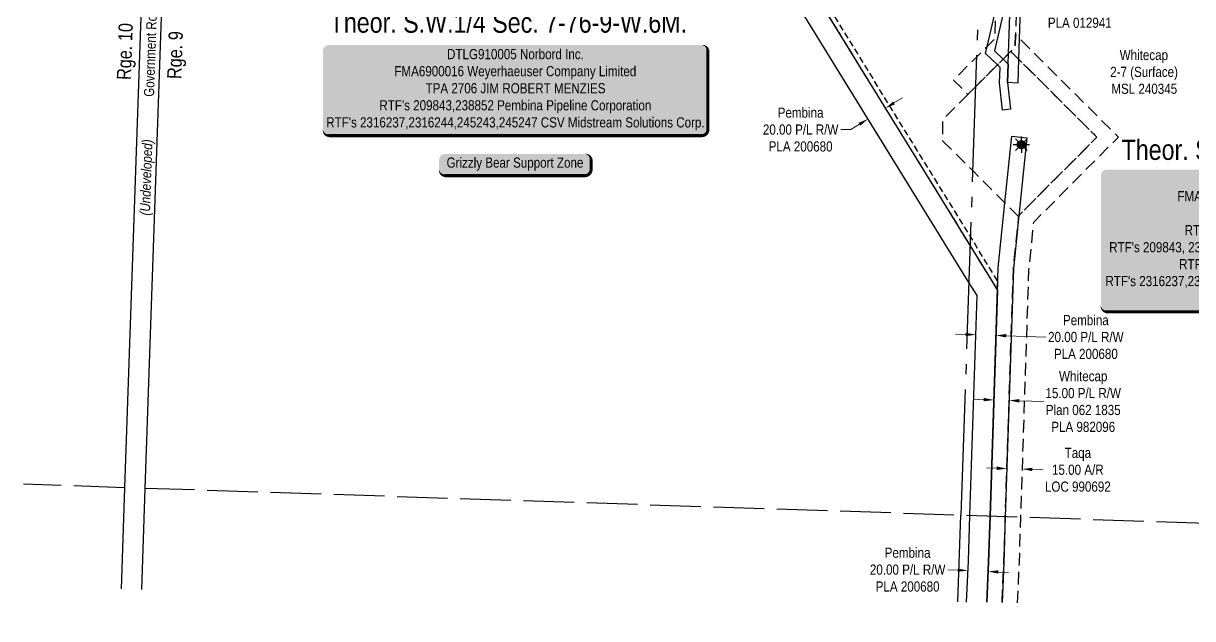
# Model space of a CAD drawing. Extents: x 347027 to 352250, y 6156875 to 6165050.
# Drawn here: x 348756 to 349910, y 6159941 to 6160529 of the extents above; entities that cross this region are included whole.
import ezdxf
from ezdxf.enums import TextEntityAlignment as Align

# ---------------------------------------------------------------- set-up
doc = ezdxf.new("R2010")
doc.units = 0
doc.header["$LTSCALE"] = 5
doc.header["$PDSIZE"] = 20
for name, pattern in [('foc-ACCESSROAD', [3.75, 2.5, -1.25]), ('foc-QUARTERLINE', [33, 25, -3, 2, -3]), ('foc-UNSURVEYED', [12.5, 10, -2.5]), ('HIDDEN2', [1.875, 1.25, -0.625])]:
    doc.linetypes.add(name, pattern=pattern)
doc.layers.get('Defpoints').update_dxf_attribs({"color": 9})
for name, color, linetype in [('AS-SURFACE IMPACT', 7, 'Continuous'), ('AS-WILDLIFE-BLOCK', 131, 'Continuous'), ('C-SYMBOL', 7, 'Continuous'), ('D-TXT', 6, 'Continuous'), ('F-AR', 190, 'foc-ACCESSROAD'), ('F-RW', 190, 'Continuous'), ('F-WS', 190, 'foc-ACCESSROAD'), ('F-WS-S', 190, 'Continuous'), ('L-QSEC', 8, 'foc-QUARTERLINE'), ('L-ROAD-T', 7, 'Continuous'), ('L-SEC', 7, 'Continuous'), ('L-USEC', 7, 'foc-UNSURVEYED'), ('T-EXISTING TFA', 220, 'HIDDEN2')]:
    doc.layers.add(name, color=color, linetype=linetype)
for name, color, linetype, lineweight in [('F-RW-T', 190, 'Continuous', 9), ('F-WS-T', 190, 'Continuous', 9), ('T-TEXT', 48, 'Continuous', 18)]:
    doc.layers.add(name, color=color, linetype=linetype, lineweight=lineweight)
doc.styles.add('175L', font='ARIALN.TTF', dxfattribs={"height": 20})
doc.styles.add('80', font='ARIALN.TTF', dxfattribs={"height": 10})
doc.styles.add('80CG', font='ARIALN.TTF', dxfattribs={"height": 10})
doc.styles.add('80L', font='ARIALN.TTF', dxfattribs={"height": 10})
doc.styles.add('80LS', font='ARIALNI.TTF', dxfattribs={"height": 10})
doc.dimstyles.new('Compass 5 000', dxfattribs={"dimscale": 5, "dimtxt": 9, "dimasz": 2, "dimexe": 0.2, "dimexo": 0.0625, "dimgap": 0.5, "dimtad": 0, "dimtih": 1, "dimtoh": 1, "dimzin": 0, "dimdsep": 46, "dimtxsty": '80CG', "dimcen": 0.1, "dimse1": 1, "dimse2": 1, "dimclrd": 256, "dimclrt": 256, "dimaunit": 1, "dimadec": 4, "dimazin": 0, "dimtfac": 0.06, "dimtofl": 0, "dimtmove": 0, "dimatfit": 1, "dimfxl": 0.2, "dimtolj": 1, "dimtzin": 0, "dimlwd": -1, "dimarcsym": 0})

# ---------------------------------------------------------------- blocks, each defined once
blk = doc.blocks.new('*U26')
h = blk.add_hatch(color=255)
edge = h.paths.add_edge_path()
edge.add_line((-184, -45.5), (184, -45.5))
edge.add_arc((184, -39.5), 6, 270, 360)
edge.add_line((190, -39.5), (190, 38))
edge.add_arc((184, 38), 6, 0, 90)
edge.add_line((184, 44), (-184, 44))
edge.add_arc((-184, 38), 6, 90, 180)
edge.add_line((-190, 38), (-190, -39.5))
edge.add_arc((-184, -39.5), 6, 180, 270)
at = {"color": 44, "flags": 128}
blk.add_lwpolyline([(-184, -45.5, 3, 3, 0), (184, -45.5, 3, 3, 0.414214), (190, -39.5, 3, 3, 0), (190, 38, 3, 0, 0.414214), (184, 44, 0, 0, 0), (-184, 44, 0, 0, 0.414214), (-190, 38, 0, 0, 0), (-190, -39.5, 0, 3, 0.414214)], format="xyseb", close=True, dxfattribs=at)
at = {"color": 44, "style": '80'}
blk.add_attdef('ENTER_TEXT_001', (-36, -5), '', height=10, dxfattribs=at)
blk = doc.blocks.new('*U27')
h = blk.add_hatch(color=255)
edge = h.paths.add_edge_path()
edge.add_line((-189, -71), (189, -71))
edge.add_arc((189, -65), 6, 270, 360)
edge.add_line((195, -65), (195, 63.5))
edge.add_arc((189, 63.5), 6, 0, 90)
edge.add_line((189, 69.5), (-189, 69.5))
edge.add_arc((-189, 63.5), 6, 90, 180)
edge.add_line((-195, 63.5), (-195, -65))
edge.add_arc((-189, -65), 6, 180, 270)
at = {"color": 44, "flags": 128}
blk.add_lwpolyline([(-189, -71, 3, 3, 0), (189, -71, 3, 3, 0.414214), (195, -65, 3, 3, 0), (195, 63.5, 3, 0, 0.414214), (189, 69.5, 0, 0, 0), (-189, 69.5, 0, 0, 0.414214), (-195, 63.5, 0, 0, 0), (-195, -65, 0, 3, 0.414214)], format="xyseb", close=True, dxfattribs=at)
at = {"color": 44, "style": '80'}
blk.add_attdef('ENTER_TEXT_001', (-36, -5), '', height=10, dxfattribs=at)
blk = doc.blocks.new('*U37')
h = blk.add_hatch(color=255)
edge = h.paths.add_edge_path()
edge.add_line((-69, -11.5), (69, -11.5))
edge.add_arc((69, -5.5), 6, 270, 360)
edge.add_line((75, -5.5), (75, 4))
edge.add_arc((69, 4), 6, 0, 90)
edge.add_line((69, 10), (-69, 10))
edge.add_arc((-69, 4), 6, 90, 180)
edge.add_line((-75, 4), (-75, -5.5))
edge.add_arc((-69, -5.5), 6, 180, 270)
at = {"color": 131, "flags": 128}
blk.add_lwpolyline([(-69, -11.5, 3, 3, 0), (69, -11.5, 3, 3, 0.414214), (75, -5.5, 3, 3, 0), (75, 4, 3, 0, 0.414214), (69, 10, 0, 0, 0), (-69, 10, 0, 0, 0.414214), (-75, 4, 0, 0, 0), (-75, -5.5, 0, 3, 0.414214)], format="xyseb", close=True, dxfattribs=at)
at = {"color": 131, "style": '80'}
blk.add_attdef('ENTER_TEXT_001', (-36, -5), '', height=10, dxfattribs=at)
blk = doc.blocks.new('*D60')
at = {"layer": 'Defpoints', "color": 0, "transparency": 16777216}
for p in [(349727.4, 6160098.8), (349742.4, 6160098.3), (349742.1, 6160089)]:
    blk.add_point(p, dxfattribs=at)
at = {"layer": 'F-RW-T', "transparency": 16777216}
for p, q in [((349717.1, 6160089.8), (349707.1, 6160090.1)), ((349752.1, 6160088.7), (349762.8, 6160088.3))]:
    blk.add_line(p, q, dxfattribs=at)
for points in [[(349717.1, 6160091.5), (349717, 6160088.1), (349727.1, 6160089.5)], [(349752.1, 6160090.3), (349752, 6160087), (349742.1, 6160089)]]:
    blk.add_solid(points, dxfattribs=at)
at = {"layer": 'F-RW-T', "transparency": 16777216, "insert": (349797.1, 6160088.3), "char_height": 10, "attachment_point": 5, "style": '80CG'}
blk.add_mtext('\\A1;Taqa\\P15.00 A/R\\PLOC 990692', dxfattribs=at)
blk = doc.blocks.new('*D61')
at = {"layer": 'Defpoints', "color": 0, "transparency": 16777216}
for p in [(349688.3, 6159981.1), (349688.7, 6159988.8), (349708.3, 6159980.2)]:
    blk.add_point(p, dxfattribs=at)
at = {"layer": 'F-RW-T', "transparency": 16777216}
for p, q in [((349678.7, 6159989.3), (349668.7, 6159989.7)), ((349718.6, 6159987.4), (349728.6, 6159987))]:
    blk.add_line(p, q, dxfattribs=at)
for points in [[(349678.7, 6159990.9), (349678.6, 6159987.6), (349688.7, 6159988.8)], [(349718.7, 6159989.1), (349718.6, 6159985.8), (349708.6, 6159987.9)]]:
    blk.add_solid(points, dxfattribs=at)
at = {"layer": 'F-RW-T', "transparency": 16777216, "insert": (349629.1, 6159989.7), "char_height": 10, "attachment_point": 5, "style": '80CG'}
blk.add_mtext('\\A1;Pembina\\P20.00 P/L R/W\\PPLA 200680', dxfattribs=at)
blk = doc.blocks.new('*D62')
at = {"layer": 'Defpoints', "color": 0, "transparency": 16777216}
for p in [(349696.7, 6160232.5), (349716.3, 6160220.9), (349716.7, 6160231.8)]:
    blk.add_point(p, dxfattribs=at)
at = {"layer": 'F-RW-T', "transparency": 16777216}
for p, q in [((349686.3, 6160221.9), (349676.3, 6160222.2)), ((349726.3, 6160220.6), (349765.5, 6160219.3))]:
    blk.add_line(p, q, dxfattribs=at)
for points in [[(349686.4, 6160223.6), (349686.3, 6160220.2), (349696.3, 6160221.6)], [(349726.4, 6160222.3), (349726.3, 6160218.9), (349716.3, 6160220.9)]]:
    blk.add_solid(points, dxfattribs=at)
at = {"layer": 'F-RW-T', "transparency": 16777216, "insert": (349805, 6160219.3), "char_height": 10, "attachment_point": 5, "style": '80CG'}
blk.add_mtext('\\A1;Pembina\\P20.00 P/L R/W\\PPLA 200680', dxfattribs=at)
blk = doc.blocks.new('*D64')
at = {"layer": 'Defpoints', "color": 0, "transparency": 16777216}
for p in [(349714.3, 6160159.4), (349729.3, 6160158.9), (349729.3, 6160156.7)]:
    blk.add_point(p, dxfattribs=at)
at = {"layer": 'F-RW-T', "transparency": 16777216}
for p, q in [((349704.3, 6160157.5), (349694.3, 6160157.9)), ((349739.3, 6160156.4), (349763.4, 6160155.6))]:
    blk.add_line(p, q, dxfattribs=at)
for points in [[(349704.3, 6160159.2), (349704.2, 6160155.9), (349714.3, 6160157.2)], [(349739.3, 6160158.1), (349739.2, 6160154.7), (349729.3, 6160156.7)]]:
    blk.add_solid(points, dxfattribs=at)
at = {"layer": 'F-RW-T', "transparency": 16777216, "insert": (349802.4, 6160155.6), "char_height": 10, "attachment_point": 5, "style": '80CG'}
blk.add_mtext('\\A1;Whitecap\\P15.00 P/L R/W\\PPlan 062 1835\\PPLA 982096', dxfattribs=at)
blk = doc.blocks.new('*D68')
at = {"layer": 'Defpoints', "color": 0, "transparency": 16777216}
for p in [(349721.3, 6160691.5), (349729.3, 6160691.2), (349724.7, 6160555.7)]:
    blk.add_point(p, dxfattribs=at)
at = {"layer": 'F-RW-T', "transparency": 16777216}
for p, q in [((349706.7, 6160556.3), (349696.7, 6160556.7)), ((349734.7, 6160555.4), (349760.2, 6160554.5))]:
    blk.add_line(p, q, dxfattribs=at)
for points in [[(349706.8, 6160558), (349706.7, 6160554.7), (349716.7, 6160556)], [(349734.8, 6160557), (349734.7, 6160553.7), (349724.7, 6160555.7)]]:
    blk.add_solid(points, dxfattribs=at)
at = {"layer": 'F-RW-T', "transparency": 16777216, "insert": (349799, 6160554.5), "char_height": 10, "attachment_point": 5, "style": '80CG'}
blk.add_mtext('\\A1;Taqa\\P8.00 P/L R/W\\PPlan 082 6667\\PPLA 012941', dxfattribs=at)
blk = doc.blocks.new('*D73')
at = {"layer": 'Defpoints', "color": 0, "transparency": 16777216}
for p in [(349590.1, 6160434.6), (349641.1, 6160390), (349624.1, 6160379.5)]:
    blk.add_point(p, dxfattribs=at)
at = {"layer": 'F-RW-T', "transparency": 16777216}
for p, q in [((349615.6, 6160450.4), (349624.2, 6160455.6)), ((349581.6, 6160429.4), (349573.1, 6160424.1)), ((349573.1, 6160424.1), (349563.1, 6160424.1))]:
    blk.add_line(p, q, dxfattribs=at)
for points in [[(349614.8, 6160451.8), (349616.5, 6160449), (349607.1, 6160445.1)], [(349580.7, 6160430.8), (349582.5, 6160428), (349590.1, 6160434.6)]]:
    blk.add_solid(points, dxfattribs=at)
at = {"layer": 'F-RW-T', "transparency": 16777216, "insert": (349523.5, 6160424.1), "char_height": 10, "attachment_point": 5, "style": '80CG'}
blk.add_mtext('\\A1;Pembina\\P20.00 P/L R/W\\PPLA 200680', dxfattribs=at)
blk = doc.blocks.new('GAS')
h = blk.add_hatch(color=255)
h.dxf.hatch_style = 1
edge = h.paths.add_edge_path()
edge.add_arc((0, 0), 0.9, 0, 360)
for p, q in [((-0.81, 0), (-1.62, 0)), ((-0.57, 0.57), (-1.14, 1.14)), ((0, 0.81), (0, 1.62)), ((0.57, 0.57), (1.14, 1.14)), ((1.62, 0), (0.81, 0)), ((-0.57, -0.57), (-1.14, -1.14)), ((0, -0.81), (0, -1.62)), ((1.14, -1.14), (0.57, -0.57))]:
    blk.add_line(p, q)
blk.add_circle((0, 0), 0.8)

msp = doc.modelspace()

# ---------------------------------------------------------------- linework, layer by layer
at = {"layer": 'F-AR', "flags": 128}
msp.add_lwpolyline([(349696.122, 6160466.391), (349688.571, 6160458.808), (349674.405, 6160472.919), (349697.123, 6160495.728), (349707.58, 6160506.226), (349715.328, 6160514.005), (349716.337, 6160544.056), (349724.764, 6160795.027), (349725.099, 6160805.024), (349726.509, 6160847.017), (349731.104, 6160983.795), (349731.202, 6160986.789), (349734.232, 6161089.72), (349743.039, 6161389.002), (349758.78, 6161401.011), (349763.502, 6161404.614), (349751.188, 6160986.158), (349746.493, 6160846.354), (349745.102, 6160804.911), (349744.766, 6160794.913), (349744.498, 6160786.917), (349744.162, 6160776.921), (349735.466, 6160517.934), (349735.047, 6160505.47), (349730.905, 6160501.31), (349728.774, 6160499.171), (349723.344, 6160493.719), (349717.699, 6160488.052), (349696.122, 6160466.391)], close=True, dxfattribs=at)
msp.add_lwpolyline([(349722.272, 6159957.297), (349724.05, 6159996.609), (349725.524, 6160041.902), (349733.485, 6160286.567), (349738.902, 6160339.346), (349815.901, 6160416.646), (349738.589, 6160493.655), (349730.905, 6160501.31), (349735.047, 6160505.47), (349735.466, 6160517.934), (349739.278, 6160514.137), (349837.109, 6160416.687), (349753.277, 6160332.528), (349748.457, 6160285.556), (349740.512, 6160041.405), (349739.036, 6159996.026), (349737.274, 6159957.087)], dxfattribs=at)
at = {"layer": 'F-RW'}
for points in [[(349687.26, 6159957.787), (349689.078, 6159997.995), (349690.541, 6160043.061), (349697.591, 6160260.218), (349689.537, 6160273.286), (349431.873, 6160691.39), (349345.205, 6160859.615), (349268.002, 6161009.46), (349261.219, 6161022.626), (349258.697, 6161027.52), (349254.254, 6161036.145), (349075.734, 6161382.671), (349068.302, 6161397.098), (348982.69, 6161563.307), (348985.204, 6161676.708), (348985.873, 6161706.87)], [(349005.858, 6161706.207), (349005.189, 6161676.045), (349002.792, 6161567.945), (349082.29, 6161413.609), (349089.721, 6161399.182), (349270.394, 6161048.471), (349274.84, 6161039.844), (349277.36, 6161034.952), (349284.144, 6161021.784), (349368.087, 6160858.858), (349449.294, 6160701.235), (349690.769, 6160309.407), (349717.773, 6160265.591), (349710.525, 6160042.399), (349709.058, 6159997.205), (349707.263, 6159957.507)]]:
    msp.add_lwpolyline(points, dxfattribs=at)
at = {"layer": 'F-RW', "flags": 128}
for points in [[(350142.502, 6160774.665), (349778.184, 6160776.728), (349748.113, 6160776.898), (349739.278, 6160514.137), (349738.589, 6160493.655), (349737.787, 6160469.803), (349727.825, 6160470.41), (349728.427, 6160488.833), (349728.774, 6160499.171), (349738.719, 6160794.947), (349744.766, 6160794.913), (349748.718, 6160794.891), (349778.768, 6160794.716), (350134.3, 6160792.636)], [(349724.305, 6160543.011), (349714.797, 6160501.936), (349723.344, 6160493.719), (349728.427, 6160488.833), (349727.825, 6160470.41), (349730.693, 6160444.217), (349722.742, 6160443.351), (349719.803, 6160470.366), (349720.313, 6160485.538), (349717.699, 6160488.052), (349705.981, 6160499.317), (349707.58, 6160506.226), (349716.337, 6160544.056)], [(349707.263, 6159957.507), (349709.058, 6159997.205), (349710.525, 6160042.399), (349718.485, 6160287.531), (349725.102, 6160351.871), (349731.854, 6160417.53), (349746.772, 6160416.019), (349738.902, 6160339.346), (349733.485, 6160286.567), (349725.524, 6160041.902), (349724.05, 6159996.609), (349722.272, 6159957.297)]]:
    msp.add_lwpolyline(points, dxfattribs=at)
at = {"layer": 'F-WS', "flags": 128}
msp.add_lwpolyline([(349738.902, 6160339.346), (349738.291, 6160338.732), (349725.471, 6160351.503), (349725.102, 6160351.871), (349693.297, 6160383.55), (349663.919, 6160412.814), (349663.878, 6160434.019), (349688.571, 6160458.808), (349696.123, 6160466.391), (349717.699, 6160488.052), (349723.344, 6160493.719), (349728.774, 6160499.171), (349730.905, 6160501.31), (349738.589, 6160493.655), (349815.901, 6160416.646), (349738.902, 6160339.346)], close=True, dxfattribs=at)
at = {"layer": 'L-QSEC'}
for p in [(349736.551, 6161651.83), (349678.782, 6159957.905)]:
    msp.add_line(p, (349681.696, 6160043.354), dxfattribs=at)
at = {"layer": 'L-SEC'}
for p, q in [((348883.933, 6160874.895), (348856.359, 6160070.634)), ((348904.033, 6160874.206), (348876.459, 6160069.945)), ((348856.359, 6160070.634), (348852.934, 6159970.717)), ((348876.459, 6160069.945), (348873.034, 6159970.028))]:
    msp.add_line(p, q, dxfattribs=at)
at = {"layer": 'L-USEC'}
for p, q in [((348856.359, 6160070.634), (348756.448, 6160074.233)), ((350486.928, 6160016.741), (348876.46, 6160069.969))]:
    msp.add_line(p, q, dxfattribs=at)
at = {"layer": 'T-EXISTING TFA', "flags": 128}
msp.add_lwpolyline([(349717.773, 6160265.591), (349718.067, 6160274.642), (349453.65, 6160703.694), (349288.178, 6161024.869), (349284.144, 6161021.784), (349449.294, 6160701.235)], close=True, dxfattribs=at)

# ---------------------------------------------------------------- block references
at = {"layer": 'AS-SURFACE IMPACT'}
ref = msp.add_blockref('*U26', (349242.016, 6160463.609), dxfattribs=at)
ref.add_attrib('ENTER_TEXT_001', 'DTLG910005 Norbord Inc.', (349174.578, 6160493.597), dxfattribs={"layer": '0', "color": 44, "height": 10, "style": '80'})
ref.add_attrib('ENTER_TEXT_002', 'FMA6900016 Weyerhaeuser Company Limited', (349122.562, 6160476.753), dxfattribs={"layer": '0', "color": 44, "height": 10, "style": '80'})
ref.add_attrib('ENTER_TEXT_003', 'TPA 2706 JIM ROBERT MENZIES', (349153.367, 6160459.909), dxfattribs={"layer": '0', "color": 44, "height": 10, "style": '80'})
ref.add_attrib('ENTER_TEXT_004', "RTF's 209843,238852 Pembina Pipeline Corporation", (349107.784, 6160443.065), dxfattribs={"layer": '0', "color": 44, "height": 10, "style": '80'})
ref.add_attrib('ENTER_TEXT_005', "RTF's 2316237,2316244,245243,245247 CSV Midstream Solutions Corp.", (349055.328, 6160426.221), dxfattribs={"layer": '0', "color": 44, "height": 10, "style": '80'})
ref = msp.add_blockref('*U27', (350014.804, 6160315.181), dxfattribs=at)
ref.add_attrib('ENTER_TEXT_001', 'DTLG910005 Norbord Inc.', (349947.366, 6160370.23), dxfattribs={"layer": '0', "color": 44, "height": 10, "style": '80'})
ref.add_attrib('ENTER_TEXT_002', 'FMA6900016 Weyerhaeuser Company Limited', (349895.35, 6160353.386), dxfattribs={"layer": '0', "color": 44, "height": 10, "style": '80'})
ref.add_attrib('ENTER_TEXT_003', 'TPA 2706 JIM ROBERT MENZIES', (349926.155, 6160336.542), dxfattribs={"layer": '0', "color": 44, "height": 10, "style": '80'})
ref.add_attrib('ENTER_TEXT_004', 'RTF 246155,245404 Advantage Energy Ltd.', (349902.437, 6160319.835), dxfattribs={"layer": '0', "color": 44, "height": 10, "style": '80'})
ref.add_attrib('ENTER_TEXT_005', "RTF's 209843, 2310074,2214669,2313202 Pembina Pipeline Corporation", (349828.01, 6160302.991), dxfattribs={"layer": '0', "color": 44, "height": 10, "style": '80'})
ref.add_attrib('ENTER_TEXT_006', 'RTF 232677,240774 Whitecap Resources Inc.', (349897.042, 6160286.283), dxfattribs={"layer": '0', "color": 44, "height": 10, "style": '80'})
ref.add_attrib('ENTER_TEXT_007', "RTF's 2316237,2316238,2316244,245235,245237,245243,245247,245248", (349824.324, 6160269.576), dxfattribs={"layer": '0', "color": 44, "height": 10, "style": '80'})
ref.add_attrib('ENTER_TEXT_008', 'CSV Midstream Solutions Corp.', (349934.167, 6160252.732), dxfattribs={"layer": '0', "color": 44, "height": 10, "style": '80'})
at = {"layer": 'AS-WILDLIFE-BLOCK'}
ref = msp.add_blockref('*U37', (349241.7, 6160390.119), dxfattribs=at)
ref.add_attrib('ENTER_TEXT_001', 'Grizzly Bear Support Zone', (349174.135, 6160386.501), dxfattribs={"layer": '0', "color": 131, "height": 10, "style": '80'})
at = {"layer": 'F-WS-S', "color": 0, "xscale": 5.000000000000045, "yscale": 5.000000000000045, "zscale": 5.000000000000045}
msp.add_blockref('GAS', (349741.355, 6160409.131), dxfattribs=at)

# ---------------------------------------------------------------- texts
at = {"layer": 'C-SYMBOL', "color": 3, "style": '175L'}
for s, p in [('Theor. S.W.1/4 Sec. 7-76-9-W.6M.', (349235.071, 6160513.7)), ('Theor. S.E.1/4 Sec. 7-76-9-W.6M.', (350013.469, 6160388.163))]:
    msp.add_text(s, height=20, dxfattribs=at).set_placement(p, align=Align.BOTTOM_CENTER)
at = {"layer": 'D-TXT', "color": 3, "style": '80L'}
msp.add_text('Rge. 10', height=13.9966, rotation=88.034797, dxfattribs=at).set_placement((348862.557, 6160472.909))
at = {"layer": 'F-WS-T', "insert": (349813.952, 6160502.716), "char_height": 9.99755, "attachment_point": 1, "style": '80L'}
msp.add_mtext_dynamic_manual_height_columns('\\pi24.447;Whitecap\\P\\pi15.098;2-7 (Surface)\\P\\pi16.196;MSL 240345', width=96.01123, gutter_width=50.025, heights=[0], dxfattribs=at)
at = {"layer": 'L-ROAD-T', "style": '80L'}
msp.add_text('Government Road Allowance', height=9.99755, rotation=88.03639, dxfattribs=at).set_placement((348882.873, 6160530.941), align=Align.MIDDLE_CENTER)
at = {"layer": 'T-TEXT', "style": '80LS'}
msp.add_text('(Undeveloped)', height=9.99755, rotation=88.03639, dxfattribs=at).set_placement((348877.591, 6160376.881), align=Align.MIDDLE_CENTER)

# ---------------------------------------------------------------- dimensions: what is measured, and where the dimension line sits
at = {"layer": 'F-RW-T'}
for base, p1, p2, angle, text, picture, middle in [((349724.731, 6160555.717), (349721.287, 6160691.495), (349729.281, 6160691.227), 358.077127, 'Taqa\\P8.00 P/L R/W\\PPlan 082 6667\\PPLA 012941', '*D68', (349798.984, 6160554.524)), ((349590.1, 6160434.639), (349641.096, 6160390.009), (349624.07, 6160379.517), 211.644207, 'Pembina\\P20.00 P/L R/W\\PPLA 200680', '*D73', (349523.534, 6160424.146)), ((349716.322, 6160220.911), (349696.69, 6160232.464), (349716.676, 6160231.815), 358.140091, 'Pembina\\P20.00 P/L R/W\\PPLA 200680', '*D62', (349805.02, 6160219.315)), ((349729.26, 6160156.716), (349714.325, 6160159.419), (349729.332, 6160158.93), 358.136307, 'Whitecap\\P15.00 P/L R/W\\PPlan 062 1835\\PPLA 982096', '*D64', (349802.446, 6160155.607)), ((349742.061, 6160088.99), (349727.374, 6160098.765), (349742.363, 6160098.277), 358.136332, 'Taqa\\P15.00 A/R\\PLOC 990692', '*D60', (349797.092, 6160088.315))]:
    dim = msp.add_linear_dim(base=base, p1=p1, p2=p2, angle=angle, text=text, dimstyle='Compass 5 000', dxfattribs=at)
    dim.commit()
    dim.dimension.update_dxf_attribs({"geometry": picture, "text_midpoint": middle, "dimtype": 161})
dim = msp.add_aligned_dim(p1=(349708.288, 6159980.173), p2=(349688.313, 6159981.076), distance=-7.733, text='Pembina\\P20.00 P/L R/W\\PPLA 200680', dimstyle='Compass 5 000', dxfattribs=at)
dim.commit()
dim.dimension.update_dxf_attribs({"geometry": '*D61', "text_midpoint": (349629.143, 6159989.704)})

# ---------------------------------------------------------------- next in the draw order: texts
at = {"layer": 'D-TXT', "color": 3, "insert": (348898.258, 6160474.292), "char_height": 13.9966, "width": 46.65517, "attachment_point": 1, "rotation": 88.034797, "style": '80L', "bg_fill": 3, "box_fill_scale": 1.15, "bg_fill_color": 256, "bg_fill_true_color": 256, "bg_fill_transparency": 0}
msp.add_mtext('Rge. 9', dxfattribs=at)

doc.saveas('drawing.dxf')
